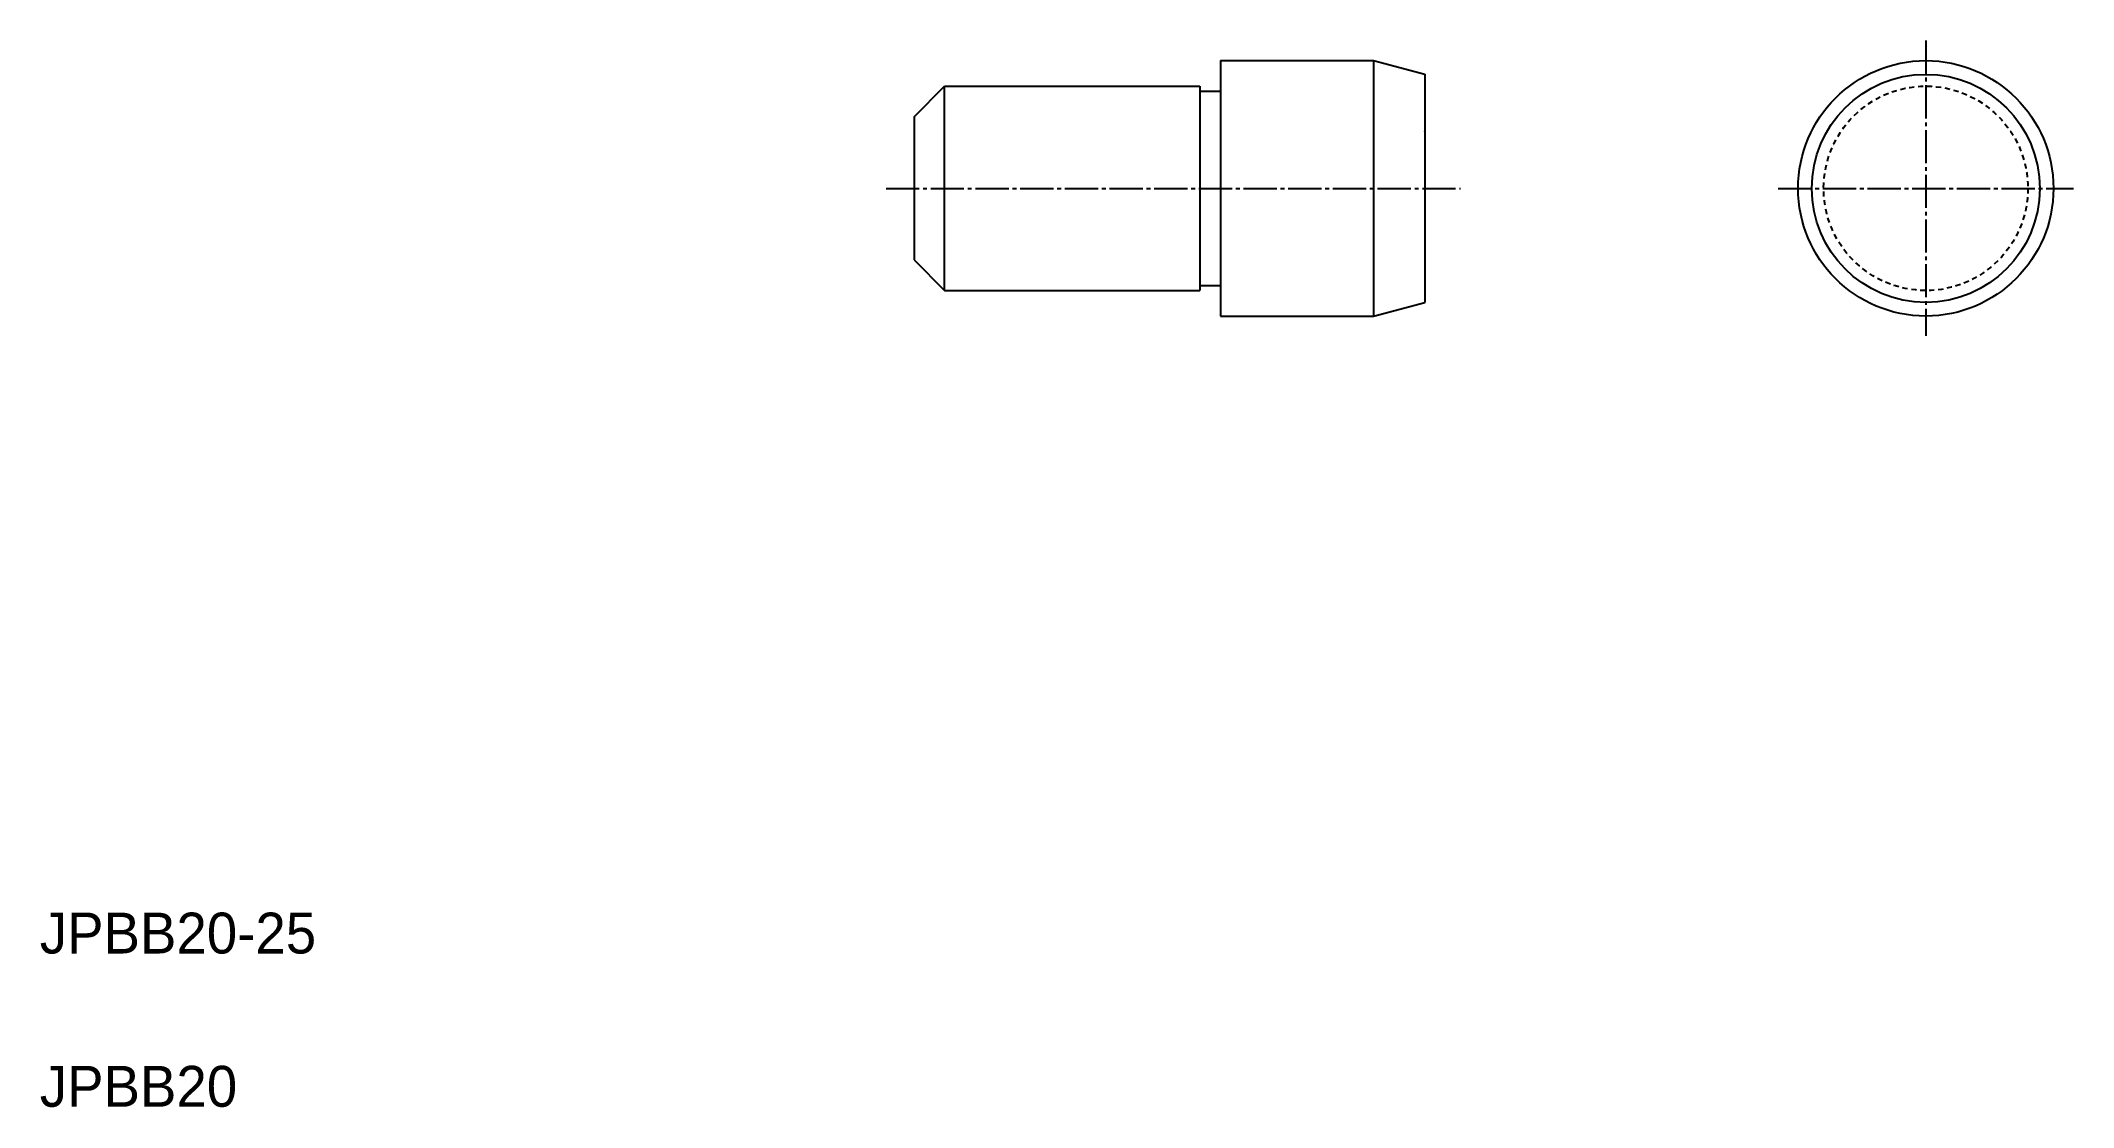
# Model space of a CAD drawing. Extents: x 10 to 209, y 10 to 114.
import ezdxf

# ---------------------------------------------------------------- set-up
doc = ezdxf.new("R2010")
doc.units = 0
doc.header["$LTSCALE"] = 0.25
doc.linetypes.add('CENTER', pattern=[17.5, 13, -1.5, 1.5, -1.5])
doc.linetypes.add('DASHED', pattern=[3.5, 2, -1.5])
doc.layers.get('0').update_dxf_attribs({"linetype": 'CONTINUOUS'})
doc.layers.add('CENTER', color=1, linetype='CENTER')
doc.styles.get("Standard").update_dxf_attribs({"font": 'txt', "height": 3.2})

msp = doc.modelspace()

# ---------------------------------------------------------------- linework, layer by layer
at = {"linetype": 'CONTINUOUS'}
for p, q in [((125.59, 112.39), (125.59, 87.39)), ((125.59, 112.39), (140.59, 112.39)), ((140.59, 112.39), (140.59, 87.39)), ((140.59, 112.39), (145.59, 111.06)), ((95.59, 106.89), (98.59, 109.89)), ((98.59, 89.89), (98.59, 109.89)), ((98.59, 109.89), (123.59, 109.89)), ((123.59, 109.89), (123.59, 89.89)), ((145.59, 111.06), (145.59, 88.73)), ((95.59, 106.89), (95.59, 92.89)), ((95.59, 92.89), (98.59, 89.89)), ((98.59, 89.89), (123.59, 89.89)), ((140.59, 87.39), (145.59, 88.73)), ((125.59, 87.39), (140.59, 87.39))]:
    msp.add_line(p, q, dxfattribs=at)
for p, q in [((123.59, 109.39), (125.59, 109.39)), ((145.59, 105.47), (145.59, 105.48)), ((145.59, 99.89), (145.59, 99.89)), ((123.59, 90.39), (125.59, 90.39))]:
    msp.add_line(p, q)
for radius in [12.5, 11.16]:
    msp.add_circle((194.65, 99.89), radius, dxfattribs=at)
at = {"color": 3, "linetype": 'DASHED'}
msp.add_circle((194.65, 99.89), 10, dxfattribs=at)
at = {"layer": 'CENTER', "color": 1, "linetype": 'CENTER'}
for p, q in [((194.65, 114.35), (194.65, 85.44)), ((92.86, 99.89), (149.09, 99.89)), ((180.2, 99.89), (209.1, 99.89))]:
    msp.add_line(p, q, dxfattribs=at)

# ---------------------------------------------------------------- texts
for s, p in [('JPBB20-25', (10, 25)), ('JPBB20', (10, 10))]:
    msp.add_text(s, height=4).set_placement(p)

doc.saveas('drawing.dxf')
